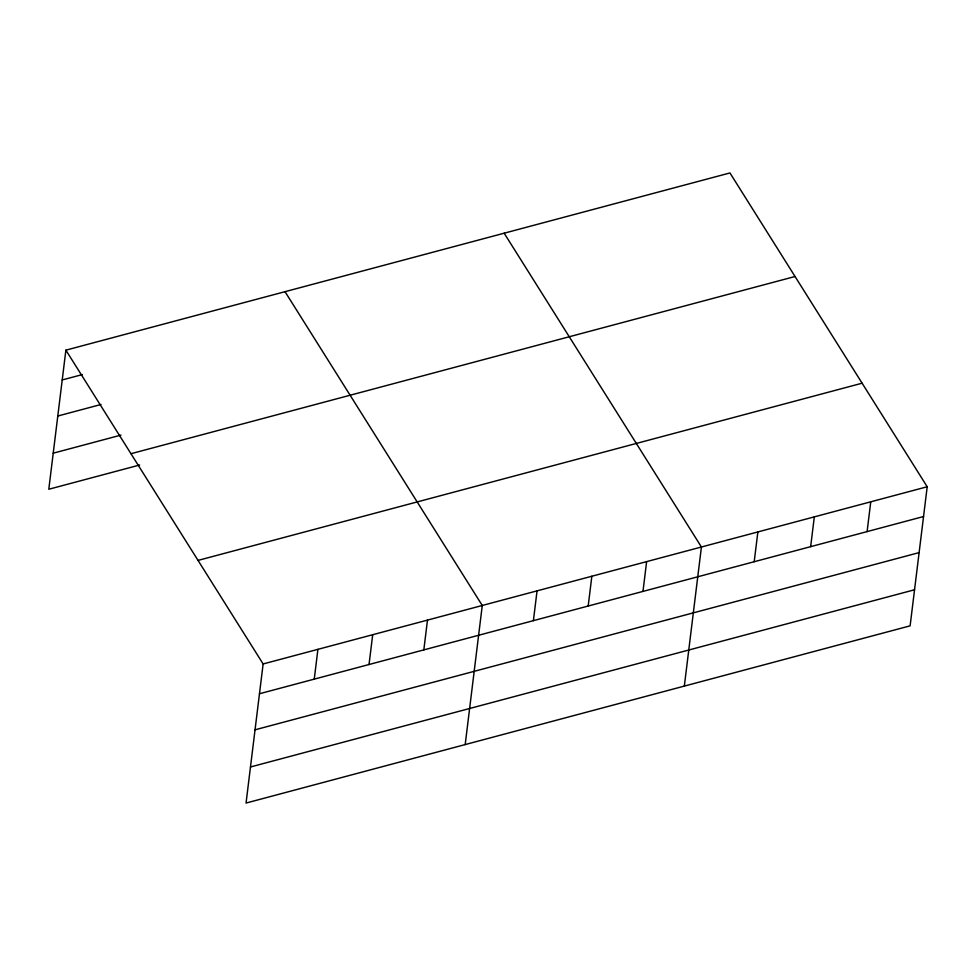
<?xml version="1.0" encoding="UTF-8"?>
<svg xmlns="http://www.w3.org/2000/svg" width="976" height="976" viewBox="0 0 976 976"><rect width="100%" height="100%" fill="white"/><g stroke="black" fill="none" stroke-linecap="round" stroke-linejoin="round"><path stroke-width="1.46" d="M65.88 350.164L263.13 663.961L246.05 803.053L910.12 625.836L927.2 486.756L729.95 172.947L65.88 350.164L48.8 489.244L139.629 465.015M314.26 679.125L317.908 649.345M369.038 664.51L372.698 634.729M423.828 649.882L427.488 620.102M465.198 744.566L482.266 605.486L285.016 291.678M533.396 620.651L537.056 590.858M588.186 606.023L591.846 576.243M642.977 591.407L646.624 561.627M684.335 686.091L701.415 546.999L504.165 233.203M754.204 561.725L757.864 531.944M810.653 546.658L814.313 516.877M867.103 531.603L870.751 501.81M62.22 379.945L82.411 374.564M57.791 416.02L101.04 404.479M53.229 453.181L120.987 435.101M130.967 453.718L795.05 276.501M198.03 560.407L862.113 383.202M263.13 663.961L927.2 486.756M259.47 693.753L923.54 516.536M255.041 729.816L919.111 552.611M250.478 766.977L914.549 589.772"/></g></svg>
